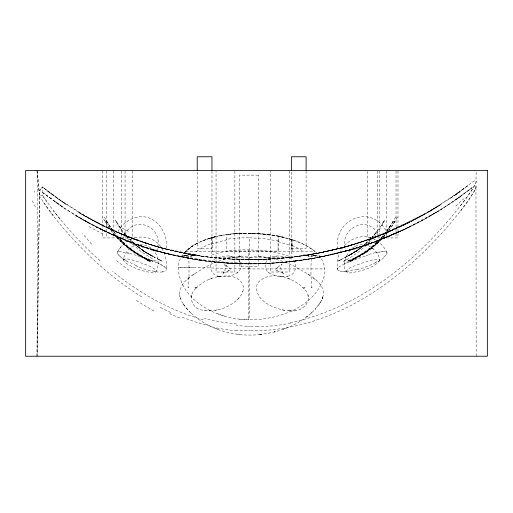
<?xml version="1.0" encoding="UTF-8"?>
<svg xmlns="http://www.w3.org/2000/svg" width="513" height="513" viewBox="0 0 513 513"><rect width="100%" height="100%" fill="white"/><g stroke="black" fill="none" stroke-linecap="round" stroke-linejoin="round"><path stroke-width="0.38" stroke-dasharray="2.56 1.92" d="M213.793 237.089L212.735 237.378L212.728 251.556L212.728 251.088M312.173 249.286C322.106 255.461 327.762 267.799 323.19 279.136C314.091 305.248 284.664 316.919 259.161 319.362L248.895 319.618L248.215 292.307L248.254 249.882L260.418 250.312L271.807 251.684L282.169 253.948L291.192 257.026M196.267 251.556L203.533 246.824L212.728 242.893L212.735 243.457L226.663 239.872L226.663 239.347L229.984 238.827L239.552 237.91L249.389 237.782L249.793 282.932L249.049 319.618L239.449 319.124C211.856 316.123 179.345 298.059 178.229 267.151C178.37 259.001 183.808 252.236 190.156 247.644C191.977 246.317 193.901 245.118 195.883 244.034M277.206 235.839L278.11 236.012L278.11 251.543L278.11 236.012L263.849 233.96M37.372 356.227L39.533 190.445M36.827 356.227L39.533 196.216L37.372 170.547M117.31 252.691L117.451 252.172A28.414 5.207 25.4 0 1 117.631 251.928L118.208 251.043L117.342 252.428C127.166 231.613 157.767 231.414 164.705 254.801C166.25 258.841 167.058 266.221 166.392 269.498M188.976 276.93L188.957 262.399L188.309 254.89L178.755 256.615M387.033 252.935L386.892 253.582M188.964 277.212L188.008 287.62M337.349 269.229L337.496 268.62M209.368 257.231L201.051 256.128L166.392 249.164C168.2 235.166 159.325 218.98 144.563 216.839C133.726 215.498 121.26 223.014 117.714 232.447L103.26 225.752L78.335 212.196C187.707 279.681 334.194 273.378 441.276 204.347L415.248 219.391L391.368 230.651M379.941 260.296C373.56 268.254 361.96 270.761 352.258 272.557C340.369 275.891 344.621 257.237 348.577 252.242C352.97 244.9 363.332 242.219 370.585 246.868C375.285 249.812 379.165 255.179 379.921 260.123C379.838 259.796 379.524 259.604 379.222 259.507C373.259 259.033 367.488 261.502 361.838 263.143C356.484 265.445 349.571 266.574 345.967 271.377M123.069 259.706C127.615 257.237 133.944 261.085 138.882 262.105C144.807 264.33 151.181 266.144 156.144 270.21C157.933 273.217 152.008 272.55 150.424 272.352C144.211 271.563 138.202 269.53 132.553 266.863C129.238 264.92 124.755 263.406 123.069 259.706C130.95 232.318 165.705 245.496 156.657 271.242M196.011 288.28C187.162 295.315 191.817 309.685 203.135 310.185C215.678 312.27 229.247 307.845 238.205 298.848M191.9 294.885L191.426 296.726M237.525 299.586L241.366 294.744L242.912 291.063M242.72 291.833C246.394 282.368 235.467 275.436 227.035 275.981C215.325 275.699 203.167 280.188 195.312 289.05M322.619 297.79L322.863 297.008L320.317 302.567L320.798 301.753M322.683 297.591C327.352 281.374 304.946 273.083 294.321 266.215C280.72 259.828 265.458 255.108 250.286 257.212C235.942 255.205 221.302 259.084 208.445 265.465C197.139 272.583 177.171 280.611 179.954 296.918M156.574 250.851C166.327 225.746 130.251 212.247 123.069 239.257L101.901 229.773L82.606 219.5M166.34 269.838L166.263 270.011A27.952 5.54 13.3 0 1 166.02 270.313L165.84 270.498M224.765 270.979L225.496 267.754L225.271 266.087L224.13 264.003L231.094 269.466L222.347 273.576L223.463 272.852L222.873 273.294L224.79 270.922M322.478 298.188L322.158 298.97L322.401 298.386M321.176 301.067L321.58 300.252M384.917 219.897C376.003 237.699 361.421 252.223 343.729 261.284L346.371 259.732L343.793 261.258M395.658 217.108C386.988 232.992 374.862 247.567 358.715 256.218C374.169 248.286 386.513 235.287 395.311 220.455L393.324 223.405M397.306 217.102C387.289 236.711 370.572 252.242 350.571 261.309L353.444 259.758L350.635 261.277M321.253 256.615L311.654 255.019L311.09 261.297L310.961 273.339L311.333 283.362L312 287.62M320.663 301.984L315.059 309.358L315.95 308.384C301.368 324.28 279.899 332.552 258.757 334.63L261.592 334.329L260.45 334.463M382.538 223.379L384.442 220.43C375.445 235.666 362.685 249.042 346.538 256.68L356.695 250.786L364.987 244.425L361.389 247.42M391.708 223.405L393.676 220.455C383.435 239 366.571 252.896 347.327 261.309L350.276 259.758L347.384 261.284M386.404 254.461L386.693 253.999A28.85 5.335 -24.4 0 0 386.86 253.595M319.426 303.959L318.342 305.427L319.259 304.19M290.294 322.683C363.723 307.325 423.918 255.307 467.535 196.376L473.166 187.841L475.981 182.301L476.173 170.547M250.671 330.802C340.087 331.481 416.582 270.325 467.548 201.705L475.153 189.675L476.205 186.713L476.038 186.078L475.346 185.956M460.61 205.745C463.156 202.289 484.458 174.67 472.986 181.737C466.631 186.347 460.559 191.343 454.095 195.806L468.44 185.135L451.35 197.601L433.831 208.855M460.629 210.997L467.548 201.705L474.063 191.715L475.981 187.739L475.955 186.014L476.173 356.227M472.127 187.687L455.595 199.884L472.127 187.687L459.565 196.992C401.66 238.583 331.174 262.085 259.931 263.753C190.599 266.035 120.786 246.323 63.246 207.464L39.533 190.265L42.393 186.912L54.025 195.953L42.9 187.309M119.426 248.978L122.44 245.304M39.533 190.265L42.643 187.104M338.022 267.837L337.708 268.248A28.106 5.572 -12.8 0 0 337.471 268.62M385.84 255.173L382.852 257.853M196.383 287.883L197.095 287.107M238.609 298.412L239.282 297.687M368.494 243.104L370.328 241.142M376.58 242.95L380.082 239.302L371.335 247.657L374.65 244.778L373.098 246.144M197.499 243.162L192.824 245.823L185.36 251.716C192.247 244.97 201.269 240.86 210.401 238.064M218.512 276.135C228.477 279.098 248.76 271.672 238.051 259.103C231.876 254.256 222.789 255.852 215.954 258.315C207.239 261.951 209.817 276.366 219.442 276.225M310.775 313.552L311.975 312.443L311.353 313.013M375.407 244.778L370.38 248.843L377.446 242.95L370.38 248.843L362.101 254.281L367.667 250.812L363.223 253.569L372.816 246.413L365.198 252.268L366.455 251.396L357.478 257.045L364.41 252.806M185.36 251.716L192.811 245.823M338.606 267.26L341.773 265.131M187.566 279.322L190.413 276.917M237.012 273.185L238.013 272.365M306.909 316.681L307.582 316.149L306.28 317.169M362.986 246.118L355.951 251.293L349.821 254.923L354.47 252.242M371.976 247.657L366.231 251.748M454.095 195.806L463.515 188.887M192.542 275.269L195.517 273.096M450.048 198.493L459.552 191.811L428.118 212.222L438.634 205.912C415.69 218.782 392.657 231.805 367.507 239.924M278.04 267.087L275.077 269.466L277.321 270.768M365.557 251.947L360.972 254.98M363.127 253.608L358.715 256.218M354.393 246.772L355.111 246.285M277.757 267.273L282.041 264.003L280.9 266.087L280.675 267.754L281.406 270.979M366.731 251.396L359.767 255.577M146.609 247.817C251.101 281.49 370.707 261.066 459.565 196.992C440.866 210.349 420.878 221.898 399.973 231.44M353.867 252.608L358.94 249.228L351.129 254.256L352.348 253.544L339.574 260.309L342.928 258.584M365.551 252.845L366.558 252.204M360.851 255.076L349.539 261.489L355.259 258.27L352.136 260.117M364.121 253.089L365.474 252.268L362.101 254.281M430.401 215.761L438.634 210.862L403.943 229.6L377.972 240.603L410.265 226.541C389.13 236.576 367.314 245.374 344.665 251.364M432.164 209.855L406.283 223.815L380.037 235.3L425.168 213.902C394.452 230.805 361.53 243.893 327.223 251.299M355.689 257.892L356.368 257.52L353.079 259.219L360.742 255.07L348.763 261.489L354.759 258.27M376.965 261.636L375.458 262.451M196.094 243.919C209.24 236.897 224.29 234.146 239.039 233.357L257.346 233.486M353.572 259.219L359.145 256.077L351.585 260.335M344.415 257.866L349.526 255.051L343.607 258.244M354.836 258.263L359.748 255.686L356.285 257.462M350.943 260.335L354.303 258.61M340.478 259.867L337.342 261.463L340.093 260.091M344.499 263.74L345.948 263.073M386.937 232.524L410.304 221.821L380.332 235.185M397.825 232.408L382.647 238.795L366.397 244.752M227.817 271.21L229.074 270.672M337.522 248.876C333.495 218.544 372.534 202.981 387.033 232.485L393.465 229.741L385.949 232.934M347.833 262.252L349.379 261.611M374.298 237.487L402.109 225.81M387.091 232.46L389.245 231.555M375.041 241.694L403.943 229.6M376.144 241.29L393.426 234.345L379.864 239.879C373.804 212.196 336.759 225.938 346.051 250.985M134.996 237.679L130.635 239.411L134.605 237.833M380.466 235.134L375.83 236.916M209.278 279.29L210.375 278.88M210.856 278.7L211.92 278.296M375.445 237.057L374.932 237.25M283.33 329.224L285.299 328.506M374.67 237.346L374.035 237.583M373.765 237.679L372.541 238.128M371.822 238.391L375.907 236.884L348.878 245.823M202.911 240.693L212.735 237.378M211.811 255.044C223.456 250.883 235.948 249.664 248.254 249.882M371.681 238.442L371.258 238.596M370.976 238.699L370.405 238.898M368.013 244.201L375.849 241.399M369.713 239.148L368.392 239.609M284.369 257.994C315.399 255.282 345.833 247.837 375.067 237.198M236.564 263.547L257.366 263.701L276.648 262.848L289.576 261.701L319.022 257.289L351.001 249.594L348.045 250.434L376.427 241.181M362.351 241.668L347.141 246.317C278.585 265.253 203.975 264.599 136.888 240.058M363.089 245.855C340.805 253.153 317.816 258.308 294.533 261.13M357.343 243.284L347.16 246.311M366.083 255.698L368.007 255.102M305.03 287.466L304.049 287.594M355.137 243.97L354.265 244.233M353.54 244.451L353.976 244.323M352.655 244.72L352.091 244.887M210.869 237.923L212.728 237.391M351.815 244.97L350.847 245.252M195.709 254.846L196.434 254.788M348.045 250.434L355.047 248.395M195.28 254.967L191.804 255.878L194.158 255.288M164.474 271.14L162.012 271.544M225.553 258.982L222.187 259.95L223.61 259.54M348.077 246.054L346.602 246.471M358.92 268.972L356.977 269.485M304.741 287.543L305.152 287.427M344.903 246.939L343.627 247.285M342.902 247.484L342.331 247.632M342.056 247.708L341.472 247.862M185.071 255.814L186.976 255.314M193.023 255.583L194.26 255.256M344.653 247.009L318.554 253.095L348.75 245.862M214.004 237.038L214.851 236.82M186.565 255.423L184.302 255.981L186.867 255.339L184.86 255.859M340.414 248.138L341.03 247.978M342.229 252.011L319.022 257.289L349.872 249.914M192.58 255.692L196.165 254.762L190.759 256.102M226.983 258.616L227.586 258.462M339.292 248.427L338.676 248.587M339.35 248.414L339.863 248.279M184.667 255.904L186.758 255.371M338.407 248.658L337.599 248.856M184.488 255.942L189.053 254.814M275.507 331.661L274.166 332.001L274.853 331.828M215.069 236.762L216.133 236.506M311.173 287.646L311.647 287.53L311.032 287.62M184.135 256.019L186.469 255.442L183.962 256.051M375.805 252.928L377.395 252.55M193.67 255.416L191.631 255.916L194.741 255.121L191.458 255.955M190.644 256.122L194.613 255.16L191.157 256.025L193.439 255.48M191.016 256.051L193.305 255.512M319.022 257.289L346.301 250.921M341.729 247.792L318.554 253.095L337.49 248.888M190.541 256.141L193.196 255.538M287.658 276.135C297.482 275.321 298.245 260.29 288.992 257.789C282.246 255.904 273.314 254.275 267.664 259.559C258.045 272.3 277.95 278.796 287.658 276.135L285.35 276.36M228.74 258.199L230.452 257.847M36.827 170.547L39.533 196.216L42.393 195.37L42.393 187.046M322.042 252.396L294.545 256.891M379.094 252.184L380.473 251.928M193.003 255.57L187.008 256.59M310.955 254.814L320.439 256.615M185.68 255.596L179.569 256.615M219.596 235.736L223.11 235.069M217.159 276.847L218.262 276.642M218.557 276.597L219.602 276.398M214.998 310.301L216.069 310.102M216.339 310.057L217.467 309.846M289.928 310.731C303.189 313.033 315.546 298.835 303.677 288.28M188.835 287.646L188.361 287.53L188.976 287.62M268.171 259.142L289.415 257.481L316.784 253.428M232.799 257.423L234.492 257.18M194.927 259.443L217.544 262.329C250.633 265.304 284.042 263.387 316.752 257.718M228.413 234.287L226.663 234.524L226.663 251.543L226.663 251.088L278.11 251.088M349.032 271.024L347.391 271.21M228.599 234.268L234.39 233.665M381.993 251.703L384.134 251.55M161.633 247.901C205.572 260.008 251.934 262.137 297.065 256.571M289.576 261.701L297.053 260.816M293.423 310.621L294.09 310.545M289.473 257.475L292.012 257.193M294.757 310.461L295.328 310.397M292 261.431C245.445 266.516 197.704 263.304 152.784 249.735L171.624 254.788L206.104 261.066M303.574 254.788L308.698 255.993M119.125 251.415L121.472 251.46M276.661 256.115L274.359 256.34M260.155 334.495C235.198 337.31 208.515 329.93 190.188 312.359M195.453 287.594L195.96 287.594M281.804 258.225L259.918 259.437L230.318 259.052M234.569 233.652L248.972 233.255L267.998 234.403L253.114 233.319M244.194 233.441C232.331 233.537 220.423 235.063 209.086 238.609L214.902 236.91L211.811 237.801L211.811 257.648L291.192 257.648L291.192 239.462L274.731 235.557L256.59 233.652M238.372 233.402L239.045 233.357M238.103 256.808L239.744 256.712L238.455 256.782M345.634 271.345L344.21 271.396M234.839 233.825L246.529 233.441L259.591 233.819M265.33 259.264L266.754 259.206M264.625 259.296L252.903 259.54M208.855 310.75L211.176 310.698M257.68 326.255L250.992 326.287M244.483 233.441L246.529 233.441M252.191 259.546L242.617 259.495M185.546 251.556L251.126 251.55L251.126 251.088M248.119 268.927L324.729 268.927M249.389 237.782L264.06 238.628L278.11 241.02M250.325 326.274L249.324 326.262M252.069 233.511L248.876 233.486L252.768 233.312M250.004 330.795L248.997 330.776M252.236 233.511L256.417 233.646M304.376 289.05C293.609 277.238 269.036 269.024 257.346 283.452C252.216 300.438 276.065 310.269 289.499 310.718M248.651 326.249L247.651 326.23M248.33 330.763L247.664 330.75M249.831 268.927L178.229 267.151L193.51 267.549M288.511 310.698L290.833 310.75M246.984 326.21L236.352 325.62M246.997 330.731L237.012 330.199M239.449 319.124L248.972 319.83M259.136 256.699L261.886 256.84M235.089 263.49L217.544 262.329M342.633 271.377L340.452 271.172M218.012 313.918L224.463 316.053M257.577 233.498L263.278 233.909M231.812 256.34L229.51 256.115M219.853 276.263L220.821 276.36M156.01 271.345L154.484 271.146M204.36 310.397L204.931 310.461M205.598 310.545L206.264 310.621M238.058 334.354L239.904 334.566M265.426 257.205L264.259 257.064M267.145 257.449L265.926 257.276M313.001 256.59L307.005 255.57M268.023 234.403L276.982 235.8M282.221 309.846L284.689 310.301M280.085 276.398L281.13 276.597M281.425 276.642L282.528 276.847M278.11 235.999L284.119 237.327M163.41 252.729L200.763 260.335M162.063 248.016L201.051 256.128C158.132 249.485 116.284 235.217 79.124 212.574L58.437 199.038M195.703 287.62L194.837 287.44L195.216 287.536M280.829 236.73L282.919 237.173L275.68 235.627M387.033 252.819C386.802 251.537 385.686 250.562 385.225 249.363C368.719 223.687 334.034 240.443 337.387 268.94M309.467 256.141L305.395 255.16L308.852 256.025M306.761 255.525L309.127 256.077M281.688 236.749L291.198 239.308M278.11 241.572L292.038 246.041M210.176 325.999L195.248 321.92L180.98 316.854M316.04 256.051L313.353 255.397L315.521 255.942M306.338 255.416L308.377 255.916M313.539 255.442L315.873 256.019M273.391 258.667L275.224 259.123M308.204 255.878L304.869 255.012L305.504 255.192M127.237 252.563L128.718 252.947M284.337 237.378L285.222 237.602M313.443 255.423L315.707 255.981M306.152 255.371L307.832 255.788M305.96 255.314L307.627 255.743L305.851 255.288M315.341 255.904L313.033 255.314L314.937 255.814M313.142 255.339L315.149 255.859M165.879 249.029L165.353 248.895M165.115 248.831L164.699 248.722M156.33 250.78L171.624 254.788L138.061 244.945M160.582 247.606L168.482 249.696M164.41 248.645L163.711 248.459M151.662 249.395L171.624 254.788C137.939 246.843 105.563 233.498 75.924 215.652L88.775 222.963L63.413 207.675L43.214 192.926L63.413 207.675M163.743 248.465L149.373 244.284M161.454 247.85L160.89 247.696M160.479 247.58L158.588 247.048M203.353 319.746C169.906 310.673 139.389 293.006 112.559 271.345M158.607 247.054L157.209 246.65M156.85 246.548L157.228 246.657M156.51 246.452L156.138 246.343M156.241 246.368L154.753 245.932M288.672 238.545L301.657 243.309L312.026 249.177M154.855 245.964L153.701 245.618M153.81 245.65L152.759 245.336M132.45 238.417L155.112 246.041M152.214 245.169L151.245 244.868M150.655 244.688L150.091 244.509M149.084 244.188L148.648 244.053M148.674 244.06L147.943 243.829M291.41 239.372L294.007 240.257M151.104 244.823L117.118 232.19L124.518 235.307M110.975 234.056L128.923 241.578L149.091 248.606M147.5 243.688L146.615 243.399M147.667 248.151L115.406 236.031L96.752 227.188L125.845 240.373L115.406 236.031L84.081 220.346L88.775 222.963M143.903 242.502L146 243.194M139.709 245.515L144.307 247.067M294.225 240.334L297.829 241.681M145.044 258.154L146.968 258.853M135.118 239.411L136.426 239.892A25.438 1.949 19 0 0 143.916 242.514M134.97 239.359L134.4 239.148M135.406 239.52L129.866 237.429L131.873 238.199M134.137 239.052L128.834 237.032M287.767 278.296L288.832 278.7M289.313 278.88L290.409 279.29M133.303 243.226L123.774 239.545M215.992 328.698L217.967 329.461M129.892 237.442L129.475 237.282M129.507 237.288L129.09 237.128M129.122 237.141L121.19 233.928M128.237 236.794L128.866 237.044M137.971 266.664L136.073 265.894M277.097 270.672L283.824 273.576L282.708 272.852L283.304 273.294L281.38 270.922M128.333 236.833L127.711 236.589M127.743 236.602L127.23 236.397M126.551 236.127L126.198 235.986M125.942 235.884L126.288 236.018M125.974 235.897L124.832 235.435M298.034 241.764L306.46 245.695L312.917 249.825A44.644 44.644 0 0 1 315.11 251.556L253.646 251.55L253.646 251.088M124.864 235.448L123.896 235.05M292.044 245.432L298.149 248.279L303.542 251.556M123.03 234.697L121.998 234.268M121.825 234.197L120.869 233.793M154.83 261.925L156.452 262.624M120.792 233.761L119.542 233.235M370.053 237.596L374.605 239.526M121.241 233.954L103.26 225.752M119.131 233.056L118.426 232.755M170.784 312.526L159.973 307.293M158.19 263.406L159.601 264.086M124.435 235.275L90.974 219.372L60.406 200.423L50.255 193.035M102.427 225.342L85.363 216.236M159.915 260.091L162.666 261.463L159.53 259.867M148.52 260.117L151.245 261.489L145.25 258.27M104.351 217.108C113.431 233.768 126.41 249.049 143.723 257.462C127.211 249.594 113.924 236.102 104.697 220.455L106.678 223.405M157.081 258.584L160.434 260.309L149.065 254.313L154.868 257.436L151.425 255.66L152.399 256.192C136.791 248.382 124.345 235.364 115.566 220.43L117.471 223.379M145.705 258.61L146.308 258.95L142.973 257.051L149.065 260.335L139.26 255.07L146.93 259.219L143.634 257.52L144.313 257.892M145.173 258.263L140.261 255.686M152.624 261.284L149.732 259.758L152.682 261.309C133.438 252.896 116.566 239 106.332 220.455L108.301 223.405M129.558 253.384A24.707 2.315 19.1 0 1 144.743 258.276L150.469 261.489L140.863 256.077L148.424 260.335M149.373 261.277L146.564 259.758L149.437 261.309C129.436 252.242 112.719 236.711 102.703 217.102M161.165 264.888L163.384 266.176M146.429 259.219L134.451 251.947L142.531 257.045L136.881 253.608M128.378 262.194L126.807 261.303M140.241 255.577L132.341 250.812L139.061 254.98L133.277 251.396M137.926 254.339L141.293 256.218M147.475 259.892L147.872 260.117L144.749 258.27M84.645 215.826L79.124 212.574M81.875 219.083L73.564 214.113M146.141 252.608L150.187 254.923L142.511 250.286L135.022 244.425L146.141 252.608L141.069 249.228L144.679 251.729L153.464 256.68L145.538 252.242M156.215 261.258L140.671 251.299L131.245 242.809M137.907 254.281L130.135 249.247L133.778 251.748M141.691 296.886C111.116 277.751 84.247 253.063 61.079 225.508L53.807 216.524L43.246 202.077M125.089 260.251L123.78 259.398M227.144 266.427L226.207 265.798L226.624 266.08M309.865 275.468L306.614 273.224M55.083 201.814L63.246 207.464M60.406 200.423L66.01 204.354L42.393 186.912M49.876 192.753L47.042 190.573L66.01 204.354M57.963 198.698L53.051 195.132M128.032 247.657L131.649 250.312L122.562 242.95L129.629 248.843L127.833 247.446M164.288 266.798L165.006 267.369M122.28 258.34L120.164 256.647M371.527 247.638L374.548 250.017M315.129 279.553L312.096 277.129M268.158 272.365L269.158 273.185M126.91 246.144L136.779 253.569L127.192 246.413L128.673 247.657L119.927 239.302L123.428 242.95M124.601 244.778L126.16 246.144M99.971 260.662C82.965 245.471 67.344 228.721 53.384 210.689M183.513 304.363L185.853 307.62L191.067 313.212M189.412 311.622L189.925 312.116M119.292 255.84L118.644 255.153M131.514 243.104L123.197 233.03L115.092 219.897M302.593 287.107L303.305 287.883M185.853 307.62L187.508 309.531M60.149 219.186L52.967 210.157L42.393 195.37L46.709 201.686M53.39 215.992L47.754 208.515L39.533 196.216M183.192 303.901L184.379 305.613L181.653 301.214L179.845 296.54M337.535 269.864L337.355 269.357M166.193 268.748L166.392 269.389M386.949 252.479L386.873 252.345A27.856 5.13 -24.1 0 0 385.757 251.659M117.503 253.499L117.317 252.845M180.326 298.136L180.8 299.374M308.262 296.726L307.787 294.885M179.486 294.757L179.755 296.161M397.985 170.964L397.985 237.923L367.648 237.923L367.648 170.964M396.036 170.964L396.036 237.923M386.469 170.964L386.469 237.923M379.165 170.964L379.165 237.923M377.215 170.964L377.215 237.923M306.107 171.118L306.107 248.395L291.371 248.395L291.371 171.118M289.409 170.964L289.409 272.012L270.588 272.012L270.588 170.964M234.877 170.964L234.877 272.012L216.056 272.012L216.056 170.964M211.965 171.118L211.965 248.395L197.229 248.395L197.229 171.118M132.508 170.964L132.508 237.923L102.529 237.923L102.529 170.964M125.069 170.964L125.069 237.923M121.35 170.964L121.35 237.923M113.687 170.964L113.687 237.923M106.249 170.964L106.249 237.923M37.372 171.348L37.372 355.426M384.333 251.447A26.862 4.841 -23.1 0 1 385.173 251.498M380.902 251.697A25.83 4.296 -21.5 0 1 382.397 251.498M377.792 252.325A25.265 3.796 -20.3 0 1 379.498 251.973M368.7 254.474A24.861 3.27 -19.3 0 1 377.235 252.165M350.174 261.495A25.894 2.559 -18.5 0 1 365.846 255.968M346.512 263.002A27.42 3.931 -17.3 0 1 348.372 262.207M342.556 265.016A27.862 4.591 -16.3 0 1 345.326 263.656M338.933 270.672A27.593 5.483 -12.9 0 1 337.592 269.851M340.594 271.088A27.086 5.521 -14.2 0 1 339.651 270.902M344.556 271.223A26.452 5.778 -15.9 0 1 342.966 271.223M347.647 271.044A25.964 6.098 -17.1 0 1 345.897 271.191M357.24 269.024A25.272 6.406 -18.1 0 1 349.648 270.537M375.772 262.483A25.381 7.214 -19 0 1 358.844 269.222M383.807 257.686A27.375 6.554 -20.1 0 1 378.094 261.592M165.103 267.382A28.318 5.579 13.5 0 1 166.238 268.754M163.66 266.221A28.228 5.374 14.5 0 1 164.538 266.843M160.171 264.157A27.837 4.79 16.2 0 1 161.717 264.971M156.972 262.682A27.349 4.168 17.4 0 1 158.722 263.483M147.84 258.687A26.278 3.418 18.3 0 1 156.606 262.181M122.857 252.139A25.336 3.476 20.5 0 1 128.699 253.46M119.022 255.282A29.081 5.322 25.5 0 1 117.733 253.595M120.446 256.731A28.747 5.502 24.2 0 1 119.561 255.936M124.223 259.475A27.817 5.835 22.5 0 1 122.716 258.43M127.134 261.316A26.952 6.175 21.4 0 1 125.467 260.315M136.471 265.612A25.567 6.412 20.5 0 1 129.186 262.137M154.714 271.345A24.752 7.086 19.7 0 1 137.856 266.818M162.781 271.903A26.035 6.412 18.3 0 1 156.965 271.954M378.774 235.659A26.426 0.346 -20.7 0 1 377.177 236.281M375.907 236.608A26.195 0.718 -19.7 0 1 372.643 237.833M373.361 237.724A26.003 1.321 -18.7 0 1 371.034 238.571M369.033 239.218A25.874 1.667 -18.4 0 1 355.842 243.604M354.906 244.124A25.99 1.654 -18.2 0 1 352.194 244.945M349.712 245.708A26.131 1.295 -17.8 0 1 347.224 246.42M342.139 247.965A26.336 0.872 -17.2 0 1 339.208 248.677M347.538 246.086A26.439 0.346 -15.9 0 1 345.884 246.541M352.11 244.63A26.24 0.718 -16.9 0 1 348.757 245.592M353.848 244.252A26.048 1.327 -17.9 0 1 351.476 244.964M372.771 238.135A25.951 1.648 -18.4 0 1 370.11 239.096M377.632 236.358A26.086 1.289 -18.8 0 1 375.221 237.269M384.192 233.787A26.349 0.66 -19.8 0 1 382.621 234.422M157.901 246.715A26.432 0.366 16.4 0 1 156.26 246.253M152.419 245.118A25.753 1.392 18.5 0 1 150.065 244.387M148.424 243.912A25.541 1.757 18.9 0 1 145.865 243.085M134.002 239.096A25.599 1.725 19.1 0 1 131.373 238.103M117.753 232.581A26.567 0.34 21.7 0 1 117.381 232.389M127.083 236.211A26.413 0.366 21.6 0 1 125.505 235.563M133.098 238.551A25.688 1.385 19.4 0 1 130.802 237.673M146.276 243.13A25.464 1.744 19.1 0 1 135.066 239.218M151.701 245.099A25.65 1.731 18.9 0 1 149.02 244.265M163.365 248.504A26.317 0.705 17.3 0 1 161.742 248.074M166.263 249.215A26.567 0.34 16.3 0 1 165.846 249.132M379.421 240.033A17.82 0.898 -18.2 0 1 363.3 246.484A17.82 0.898 -18.2 0 1 346.487 250.844M156.151 250.703A17.763 0.949 19.1 0 1 139.472 246.189A17.763 0.949 19.1 0 1 123.569 239.443M34.172 192.452A262.9 14.46 46.9 0 1 34.615 190.951M128.397 231.408A318.701 29.478 23.2 0 1 116.291 224.861M455.768 206.136A243.547 9.702 -47.2 0 1 463.88 198.743M236.884 330.782A132.514 90.057 -1.4 0 1 209.913 326.486M179.806 317.996A188.027 116.573 1.2 0 1 169.546 313.571M153.983 311A234.621 135.163 4 0 1 135.612 299.855M35.532 207.04A319.015 40.604 38.1 0 1 32.178 200.294M241.912 262.977A161.364 75.045 -1.5 0 1 185.539 256.673M103.094 234.037A274.468 79.868 6.4 0 1 88.807 226.419M91.577 244.124A296.835 20.533 45 0 1 82.631 233.684M129.161 270.441A330.103 119.311 19.4 0 1 116.38 260.476M236.717 324.004A135.964 89.865 -0.7 0 1 204.296 318.246M290.493 323.158A129.969 87.505 -0.9 0 1 257.699 326.819M292.038 239.577L292.044 251.556L292.038 239.597M390.419 225.842L387.02 230.779L390.419 225.842M375.888 232.857L372.252 237.173L375.888 232.857M384.897 235.101L381.249 239.18L384.897 235.101M381.928 237.23L378.395 241.104L381.928 237.23M370.431 239.154L363.313 245.855L370.431 239.154M379.376 241.104L375.811 244.444L379.376 241.104M361.075 247.632L355.951 251.293L361.075 247.632M356.695 250.786L351.796 253.832L356.695 250.786M357.407 257.058L354.201 258.95L357.407 257.058M188.758 254.814L187.457 255.185L188.758 254.814M241.007 256.68L239.43 256.731L241.007 256.68M258.315 175.132L239.488 175.132L239.488 266.747L258.315 266.747L258.315 175.132M308.993 256.051L306.639 255.5L308.993 256.051M307.428 255.692L303.843 254.762L307.428 255.692M148.206 253.832L143.313 250.786L148.206 253.832M144.057 251.293L138.933 247.632L144.057 251.293M136.695 245.855L129.577 239.154L136.695 245.855M124.197 244.444L120.632 241.104L124.197 244.444M121.613 241.104L118.08 237.23L121.613 241.104M118.759 239.18L115.104 235.101L118.759 239.18M127.756 237.173L124.12 232.857L127.756 237.173M112.988 230.779L109.59 225.842L112.988 230.779"/><path stroke-width="0.77" d="M306.107 170.316L306.107 156.773L291.371 156.773L291.371 170.316M211.965 170.316L211.965 156.773L197.229 156.773L197.229 170.316M487.35 170.547L25.65 170.547L25.65 356.227L487.35 356.227L487.35 170.547"/></g></svg>
